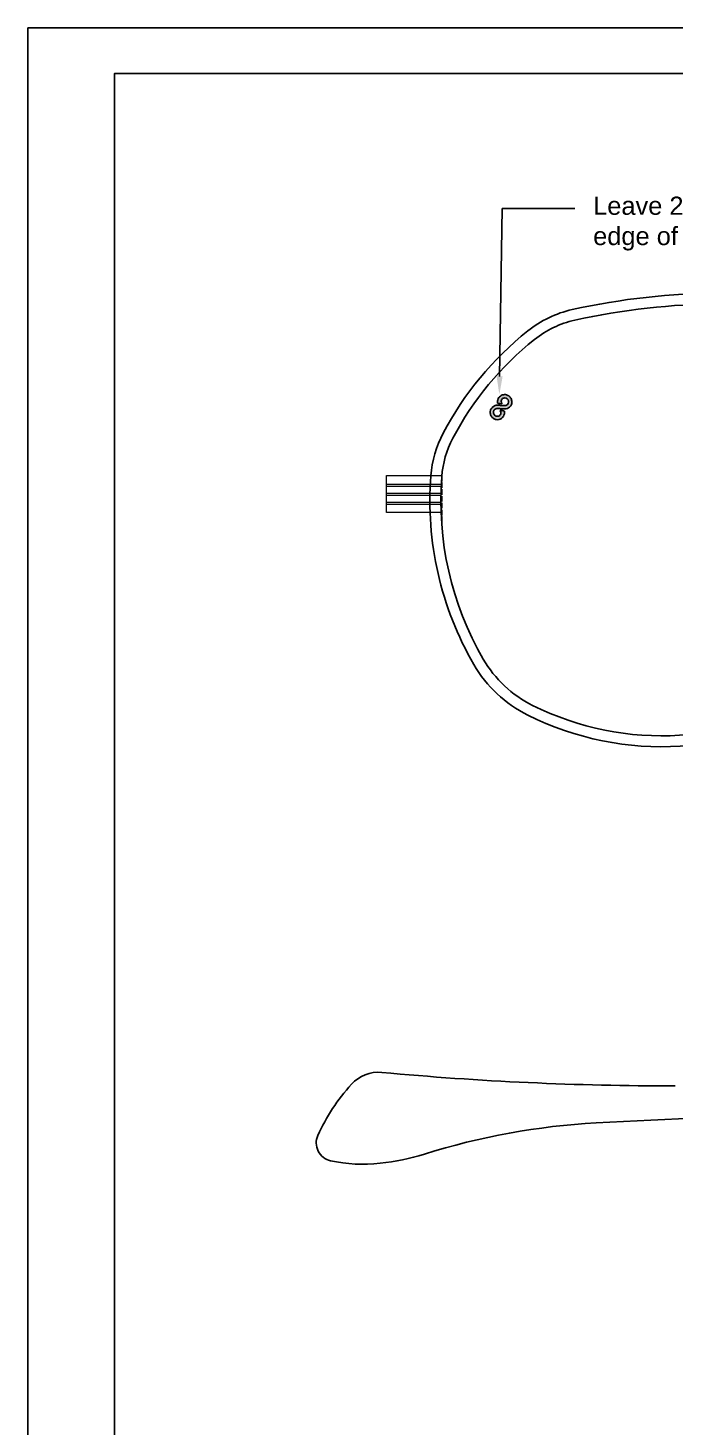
# Model space of a CAD drawing. Header units: millimetres. Extents: x 1167 to 2269, y 1197 to 1555.
# Drawn here: x 1167.2 to 1238.4, y 1401.2 to 1555.2 of the extents above; entities that cross this region are included whole.
import ezdxf
from ezdxf import colors
from ezdxf.entities.mleader import LeaderData, LeaderLine
from ezdxf.math import Vec2, Vec3

# ---------------------------------------------------------------- set-up
doc = ezdxf.new("R2010")
doc.units = ezdxf.units.MM
doc.linetypes.add('ACAD_ISO02W100', pattern=[15, 12, -3])
doc.layers.add('标注', color=4, linetype='Continuous', lineweight=5)
doc.layers.add('绘图层', color=7, linetype='Continuous', lineweight=15)
doc.styles.get("Standard").update_dxf_attribs({"font": 'arial.ttf'})

msp = doc.modelspace()

# ---------------------------------------------------------------- hatches: boundary and pattern name
at = {"ltscale": 1000}
h = msp.add_hatch(color=0, dxfattribs=at)
h.dxf.hatch_style = 1
h.paths.add_polyline_path([(1218.93804, 1513.70469, 0.009200992), (1218.79049, 1513.70525, 0.034578922), (1218.6983, 1513.69752, 0.080860631), (1218.5102, 1513.63639, 0.0615555), (1218.33099, 1513.51417, 0.060960258), (1218.18505, 1513.35029, 0.075113595), (1218.09508, 1513.16678, 0.107407412), (1218.06405, 1512.83004, 0.103911807), (1218.17464, 1512.50634, 0.104789419), (1218.40507, 1512.25653), (1218.41751, 1512.24789, 0.105998102), (1218.71241, 1512.12814, 0.099430566), (1219.01487, 1512.1353, 0.098955361), (1219.29202, 1512.2588, 0.098091), (1219.50204, 1512.48029, 0.096106349), (1219.61367, 1512.76671, 0.027845832), (1219.63606, 1512.94584, 0.165175767), (1219.61225, 1513.03579, 0.187091822), (1219.54054, 1513.08642, 0.03752485), (1219.38351, 1513.11335), (1219.16661, 1513.13397), (1219.20714, 1512.95445, -0.070095681), (1219.21834, 1512.81842, -0.093403994), (1219.18845, 1512.69844, -0.094441604), (1219.11718, 1512.59834, -0.07294592), (1219.00787, 1512.52061, -0.087245771), (1218.91481, 1512.49199, -0.049283669), (1218.79643, 1512.48892, -0.04916132), (1218.67935, 1512.50912, -0.084660695), (1218.58997, 1512.55098, -0.107698329), (1218.51041, 1512.6365, -0.057785728), (1218.45145, 1512.76879, -0.056259185), (1218.4228, 1512.91658, -0.080747817), (1218.43372, 1513.04927, -0.024708318), (1218.45966, 1513.13536, -0.081897649), (1218.48821, 1513.18695, -0.07762072), (1218.53268, 1513.22812, -0.020736764), (1218.61511, 1513.27872, -0.058915101), (1218.70892, 1513.31743, -0.050945612), (1218.81392, 1513.33566, -0.032737984), (1218.95671, 1513.33632, -0.008825039), (1219.18263, 1513.31856, 0.026228042), (1219.6425, 1513.29846, 0.080367301), (1219.94906, 1513.35082, 0.10870549), (1220.17008, 1513.48515, 0.074386718), (1220.35071, 1513.71807, 0.134096321), (1220.4389, 1514.07153, 0.115691978), (1220.34307, 1514.44305, 0.113819924), (1220.09001, 1514.73778, 0.126576461), (1219.74283, 1514.8776, 0.084813795), (1219.50737, 1514.8686, 0.07171586), (1219.27303, 1514.7829, 0.072637037), (1219.07514, 1514.63594, 0.091631065), (1218.94579, 1514.44857, 0.040913413), (1218.90264, 1514.32648, 0.022950654), (1218.8695, 1514.17253, 0.019636585), (1218.8509, 1514.02667, 0.12511933), (1218.8628, 1513.9536, 0.20226179), (1218.88168, 1513.9356, 0.022027375), (1218.93999, 1513.91639, 0.024188929), (1219.01456, 1513.89927, 0.017226075), (1219.09942, 1513.88705), (1219.31744, 1513.86331), (1219.27939, 1514.0438, -0.074831952), (1219.2702, 1514.20116, -0.112410803), (1219.31262, 1514.3314, -0.114016507), (1219.40666, 1514.42918, -0.078542062), (1219.54748, 1514.49226, -0.168010779), (1219.81303, 1514.47403, -0.157558413), (1220.01893, 1514.29562, -0.15933647), (1220.08013, 1514.03213, -0.171660276), (1219.97093, 1513.79262, -0.072505256), (1219.86473, 1513.7105, -0.090273832), (1219.74702, 1513.66973, -0.052331959), (1219.57721, 1513.66143, -0.010347934), (1219.27302, 1513.68474, 0.009446164), (1219.10619, 1513.69782, 0.009285)])

# ---------------------------------------------------------------- linework, layer by layer
at = {"color": 251, "linetype": 'ACAD_ISO02W100', "lineweight": 13, "ltscale": 0.05}
msp.add_line((1212.72869, 1505.95952), (1212.72869, 1500.87534), dxfattribs=at)
msp.add_lwpolyline([(1167.21073, 1258.22789), (1377.21073, 1258.22789), (1377.21073, 1555.22789), (1167.21073, 1555.22789)], close=True)
msp.add_lwpolyline([(1366.72855, 1263.22789), (1366.72855, 1550.22789), (1176.72855, 1550.22789), (1176.72855, 1263.22789)])
at = {"color": 7, "ltscale": 1000}
for points in [[(1216.25952, 1485.15677, -0.151615207), (1211.52824, 1505.94795, -0.102306845), (1212.87903, 1510.62622, -0.103182843), (1222.18234, 1521.88382, -0.114514026), (1227.08557, 1524.23117, -0.107116187), (1259.68808, 1524.39538, -0.368063041), (1269.21018, 1512.05164, -0.147563057), (1260.02376, 1486.18879, -0.088490212), (1255.19192, 1481.59666, -0.267605104), (1222.17631, 1479.59713, -0.14695411)], [(1217.2981, 1485.7579, -0.151615207), (1212.72467, 1505.85542, -0.102306845), (1213.94064, 1510.06678, -0.103182843), (1222.93177, 1520.94662, -0.114514026), (1227.34564, 1523.05969, -0.107116187), (1259.43983, 1523.22134, -0.368063041), (1268.01158, 1512.10956, -0.147563057), (1259.05718, 1486.89993, -0.088490212), (1254.53084, 1482.59815, -0.267605104), (1222.7117, 1480.67108, -0.14695411)]]:
    msp.add_lwpolyline(points, format="xyb", close=True, dxfattribs=at)
msp.add_lwpolyline([(1218.09508, 1513.16678, 0.107407), (1218.06405, 1512.83004, 0.103912), (1218.17463, 1512.50634, 0.10479), (1218.40507, 1512.25653, 0.111047), (1218.71242, 1512.12814, 0.099477), (1219.01501, 1512.13534, 0.098907), (1219.29202, 1512.2588, 0.098091), (1219.50204, 1512.48029, 0.096106), (1219.61367, 1512.7667, 0.027846), (1219.63606, 1512.94584, 0.165175), (1219.61225, 1513.03579, 0.187093), (1219.54054, 1513.08642, 0.037525), (1219.38351, 1513.11335), (1219.16661, 1513.13397), (1219.20714, 1512.95445, -0.070096), (1219.21834, 1512.81842, -0.09345), (1219.18842, 1512.69838, -0.094394), (1219.11718, 1512.59834, -0.072946), (1219.00787, 1512.52061, -0.087246), (1218.91482, 1512.49199, -0.04927), (1218.79646, 1512.48892, -0.049175), (1218.67935, 1512.50912, -0.08466), (1218.58997, 1512.55098, -0.107699), (1218.51041, 1512.6365, -0.057782), (1218.45145, 1512.76878, -0.056263), (1218.4228, 1512.91658, -0.080748), (1218.43372, 1513.04927, -0.024708), (1218.45966, 1513.13536, -0.081903), (1218.48821, 1513.18695, -0.077616), (1218.53268, 1513.22812, -0.020737), (1218.61511, 1513.27872, -0.058912), (1218.70892, 1513.31743, -0.050948), (1218.81392, 1513.33566, -0.032738), (1218.95671, 1513.33632, -0.008825), (1219.18263, 1513.31856, 0.026228), (1219.6425, 1513.29846, 0.080367), (1219.94906, 1513.35082, 0.108707), (1220.17008, 1513.48515, 0.074386), (1220.35071, 1513.71807, 0.134097), (1220.4389, 1514.07153, 0.1157), (1220.34306, 1514.44307, 0.11381), (1220.09001, 1514.73778, 0.126569), (1219.74286, 1514.8776, 0.084824), (1219.50737, 1514.8686, 0.071716), (1219.27303, 1514.7829, 0.072637), (1219.07514, 1514.63594, 0.091631), (1218.94579, 1514.44857, 0.040914), (1218.90264, 1514.32648, 0.02295), (1218.86951, 1514.17253, 0.019637), (1218.8509, 1514.02667, 0.125119), (1218.8628, 1513.9536, 0.202262), (1218.88168, 1513.9356, 0.022026), (1218.93998, 1513.9164, 0.02419), (1219.01456, 1513.89927, 0.017226), (1219.09942, 1513.88705), (1219.31744, 1513.86331), (1219.27939, 1514.0438, -0.074832), (1219.2702, 1514.20116, -0.112412), (1219.31262, 1514.3314, -0.114015), (1219.40666, 1514.42918, -0.078543), (1219.54748, 1514.49226, -0.167999), (1219.81301, 1514.47404, -0.157566), (1220.01893, 1514.29562, -0.159339), (1220.08013, 1514.03213, -0.17166), (1219.97093, 1513.79262, -0.072504), (1219.86473, 1513.7105, -0.090276), (1219.74702, 1513.66973, -0.052332), (1219.57721, 1513.66143, -0.010348), (1219.27302, 1513.68474, 0.009446), (1219.10619, 1513.69782, 0.009285), (1218.93804, 1513.70469, 0.009201), (1218.79049, 1513.70525, 0.034578), (1218.6983, 1513.69752, 0.080862), (1218.5102, 1513.63639, 0.061575), (1218.33094, 1513.51413, 0.060941), (1218.18505, 1513.35029, 0.075113)], format="xyb", close=True)
at = {"ltscale": 1000}
for centre, radius, start, end in [((1205.75735, 1436.29063), 4, 84.6997877, 138.0578898), ((1238.18072, 1785.78988), 347, 264.6997877, 270.0333518), ((1219.22802, 1424.18621), 22.1101, 138.0578898, 155.5626059), ((1277.03112, 580.47739), 855.55469, 91.55454538, 93.1700944), ((1233.97677, 1357.84071), 77, 93.1700944, 107.5027545), ((1200.9195, 1432.50573), 2, 155.5626059, 257.5390798), ((1203.96729, 1446.29795), 16.12496, 257.5390798, 277.0308343), ((1203.80675, 1453.51174), 23.31538, 275.252214, 287.5027545)]:
    msp.add_arc(centre, radius, start, end, dxfattribs=at)
at = {"layer": '标注', "color": 0, "lineweight": 13, "ltscale": 5}
for p, q in [((1206.63619, 1501.89637), (1206.63619, 1505.95952)), ((1206.63619, 1505.95952), (1212.72869, 1505.95952)), ((1206.63619, 1505.01548), (1212.6681, 1505.01548)), ((1206.63619, 1504.81232), (1212.65831, 1504.81232)), ((1206.63619, 1504.02192), (1212.6311, 1504.02192)), ((1206.63619, 1503.81876), (1212.6269, 1503.81876)), ((1206.63619, 1503.02836), (1212.62145, 1503.02836)), ((1206.63619, 1502.82521), (1212.62284, 1502.82521)), ((1212.64378, 1501.89637), (1206.63619, 1501.89637))]:
    msp.add_line(p, q, dxfattribs=at)

# ---------------------------------------------------------------- leaders
at = {"layer": '绘图层', "color": 7, "linetype": 'ByBlock', "lineweight": 9}
ml = msp.add_multileader_mtext('Standard', dxfattribs=at)
ml.set_content('{\\C256;Leave 2mm gap from the edge of lens}', color=7)
ml.set_leader_properties()
ml.build(insert=Vec2(0, 0))
ml.multileader.update_dxf_attribs({"arrow_head_size": 2})
ctx = ml.context
ctx.base_point, ctx.char_height, ctx.arrow_head_size, ctx.plane_origin = Vec3(1227.37848, 1535.37057), 2, 2, Vec3(1227.12082, 1514.87457)
notes = []
notes.append((ctx, [(1, (1, 1, 0), (1219.37848, 1535.37057), (1, 0), 8, [(0, [(1219.05994, 1514.87407)], 0, [])])]))
ctx.mtext.insert, ctx.mtext.width, ctx.mtext.flow_direction = Vec3(1229.37848, 1536.66457), 31.6480349, 5
for ctx, leaders in notes:
    for number, flags, end, landing, length, lines in leaders:
        leader = LeaderData()
        leader.index, (leader.has_last_leader_line, leader.has_dogleg_vector, leader.attachment_direction) = number, flags
        leader.last_leader_point, leader.dogleg_vector, leader.dogleg_length = Vec3(end), Vec3(landing), length
        for number, points, colour, breaks in lines:
            line = LeaderLine()
            line.index, line.vertices, line.color, line.breaks = number, Vec3.list(points), colors.encode_raw_color(colour), breaks
            leader.lines.append(line)
        ctx.leaders.append(leader)

doc.saveas('drawing.dxf')
